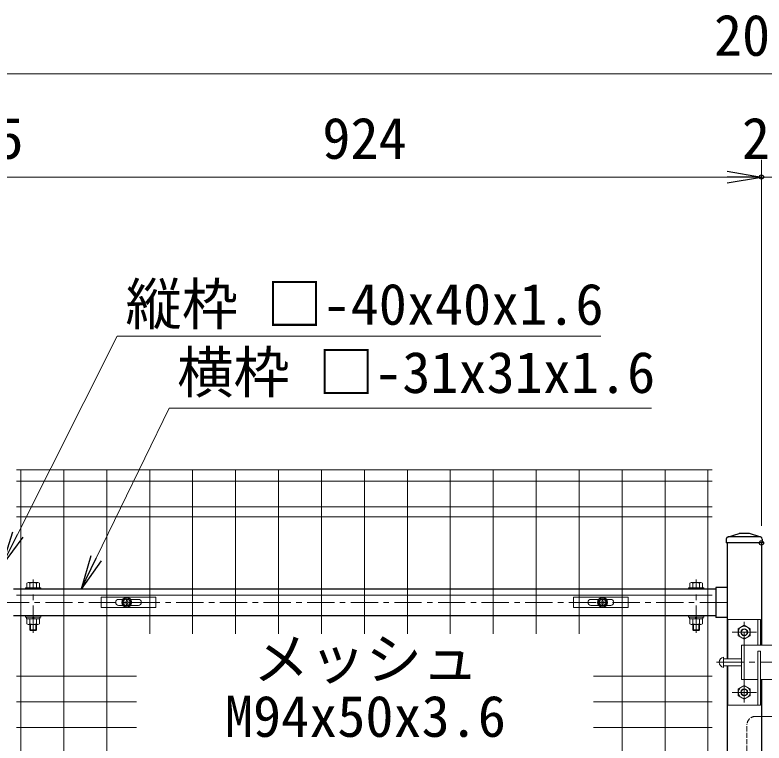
# Model space of a CAD drawing. Units: millimetres, scale not verified. Extents: x -4200 to 4200, y -2970 to 2970.
# Drawn here: x 299 to 1171, y 329 to 1177 of the extents above; entities that cross this region are included whole.
import ezdxf
from ezdxf.enums import TextEntityAlignment as Align

# ---------------------------------------------------------------- set-up
doc = ezdxf.new("R2010")
doc.units = ezdxf.units.MM
doc.header["$LTSCALE"] = 10
doc.header["$PDMODE"] = 32
doc.header["$PDSIZE"] = 5
doc.linetypes.add('DASHED', pattern=[7.5, 6, -1.5])
doc.linetypes.add('USER1', pattern=[50.8, 31.75, -6.35, 6.35, -6.35])
for name, color, linetype, lineweight in [('0-0_D-STR-TXT', 7, 'Continuous', 13), ('0-2_D-STR-DIM', 7, 'Continuous', 13), ('0-4_Defpoints', 6, 'Continuous', 25), ('0-6_D-STR1', 1, 'Continuous', 25), ('0-7_D-BMK', 2, 'USER1', 13), ('0-8_D-STR3', 3, 'Continuous', 13), ('0-B_D-STR2', 7, 'Continuous', 13)]:
    doc.layers.add(name, color=color, linetype=linetype, lineweight=lineweight)
doc.layers.add('0-3_0', color=7, linetype='Continuous')
doc.styles.add('ＭＳ ゴシック', font='')
doc.styles.get('ＭＳ ゴシック').set_extended_font_data('MS Gothic')

# ---------------------------------------------------------------- blocks, each defined once
blk = doc.blocks.new('_Open')
at = {"layer": '0-3_0'}
blk.add_line((-10, 1.667), (0, 0), dxfattribs=at)
blk.add_lwpolyline([(-10, -1.667), (0, 0), (-10, 0)], dxfattribs=at)
blk = doc.blocks.new('U40')
at = {"layer": '0-4_Defpoints'}
for centre in [(1950, 4457.5), (7490, 4457.5)]:
    blk.add_circle(centre, 40, dxfattribs=at)
at = {"layer": '0-6_D-STR1'}
for p, q in [((8946.9, 5218.9), (9080, 5260)), ((9200, 5260), (9080, 5260)), ((9333.1, 5218.9), (9200, 5260)), ((8930, 5196), (8930, 5150)), ((9350, 5150), (8930, 5150)), ((8940, 5150), (8940, 3800)), ((9329.6, 5220), (8954, 5220)), ((9340, 5150), (9340, 3960)), ((9350, 5196), (9350, 5150)), ((8810, 4632.5), (8810, 4282.5)), ((8940, 4632.5), (8810, 4632.5)), ((8810, 4612.5), (630, 4612.5)), ((8810, 4302.5), (630, 4302.5)), ((8940, 4282.5), (8810, 4282.5)), ((8940, 3720), (8940, 300)), ((9340, 3560), (9340, 300))]:
    blk.add_line(p, q, dxfattribs=at)
for centre, start, end in [((8954, 5196), 90, 180), ((9326, 5196), 0, 72.84994)]:
    blk.add_arc(centre, 24, start, end, dxfattribs=at)
at = {"layer": '0-7_D-BMK'}
for p, q in [((860, 4104), (860, 4724.9)), ((8580, 4104), (8580, 4724.9)), ((8940, 4457.5), (500, 4457.5)), ((9140, 3290), (9140, 4230)), ((8998.8, 4110), (9281.2, 4110)), ((8817.1, 3760), (9998, 3760)), ((8998.8, 3410), (9281.2, 3410))]:
    blk.add_line(p, q, dxfattribs=at)
at = {"layer": '0-8_D-STR3'}
for p, q in [((770, 4628.5), (770, 4612.5)), ((770, 4628.5), (950, 4628.5)), ((785, 4628.5), (785, 4683)), ((935, 4628.5), (785, 4628.5)), ((916.3, 4688.5), (803.8, 4688.5)), ((822.5, 4628.5), (822.5, 4683)), ((897.5, 4628.5), (897.5, 4683)), ((935, 4628.5), (935, 4683)), ((950, 4628.5), (950, 4612.5)), ((8490, 4628.5), (8490, 4612.5)), ((8670, 4628.5), (8490, 4628.5)), ((8505, 4628.5), (8505, 4683)), ((8505, 4628.5), (8655, 4628.5)), ((8523.7, 4688.5), (8636.2, 4688.5)), ((8542.5, 4628.5), (8542.5, 4683)), ((8617.5, 4628.5), (8617.5, 4683)), ((8655, 4628.5), (8655, 4683)), ((8670, 4628.5), (8670, 4612.5)), ((770, 4612.5), (950, 4612.5)), ((8670, 4612.5), (8490, 4612.5)), ((770, 4302.5), (770, 4286.5)), ((770, 4302.5), (950, 4302.5)), ((770, 4286.5), (950, 4286.5)), ((863.8, 4266.5), (852.2, 4286.5)), ((870.7, 4266.5), (859.1, 4286.5)), ((950, 4302.5), (950, 4286.5)), ((8490, 4302.5), (8490, 4286.5)), ((8670, 4302.5), (8490, 4302.5)), ((8670, 4286.5), (8490, 4286.5)), ((8569.3, 4266.5), (8580.9, 4286.5)), ((8576.2, 4266.5), (8587.8, 4286.5)), ((8670, 4302.5), (8670, 4286.5)), ((785, 4266.5), (785, 4207)), ((803.8, 4201.5), (916.3, 4201.5)), ((820, 4138.5), (820, 4201.5)), ((822.5, 4266.5), (822.5, 4207)), ((830, 4128.5), (830, 4201.5)), ((890, 4128.5), (890, 4201.5)), ((897.5, 4266.5), (897.5, 4207)), ((900, 4138.5), (900, 4201.5)), ((935, 4266.5), (935, 4207)), ((8505, 4266.5), (8505, 4207)), ((8636.2, 4201.5), (8523.7, 4201.5)), ((8540, 4138.5), (8540, 4201.5)), ((8542.5, 4266.5), (8542.5, 4207)), ((8550, 4128.5), (8550, 4201.5)), ((8610, 4128.5), (8610, 4201.5)), ((8617.5, 4266.5), (8617.5, 4207)), ((8620, 4138.5), (8620, 4201.5)), ((8655, 4266.5), (8655, 4207)), ((8950, 4260), (9330, 4260)), ((8950, 3800), (8950, 4260)), ((9140, 4190.8), (9070, 4150.4)), ((9140, 4190.8), (9210, 4150.4)), ((9300, 3960), (9300, 4260)), ((9330, 3960), (9330, 4260)), ((820, 4138.5), (830, 4128.5)), ((820, 4138.5), (900, 4138.5)), ((890, 4128.5), (830, 4128.5)), ((890, 4128.5), (900, 4138.5)), ((8550, 4128.5), (8540, 4138.5)), ((8620, 4138.5), (8540, 4138.5)), ((8550, 4128.5), (8610, 4128.5)), ((8620, 4138.5), (8610, 4128.5)), ((9070, 4069.6), (9070, 4150.4)), ((9210, 4069.6), (9210, 4150.4)), ((9140, 4029.2), (9070, 4069.6)), ((9140, 4029.2), (9210, 4069.6)), ((9110, 3960), (9110, 3560)), ((9110, 3960), (9740, 3960)), ((9140, 3960), (9140, 3560)), ((9300, 3890), (9300, 3260)), ((9300, 3890), (9330, 3890)), ((9330, 3890), (9330, 3260)), ((8900, 3700), (8900, 3820)), ((9110, 3800), (8900, 3800)), ((9110, 3720), (8900, 3720)), ((9140, 3490.8), (9070, 3450.4)), ((9110, 3560), (9250, 3560)), ((9110, 3560), (9300, 3560)), ((9140, 3490.8), (9210, 3450.4)), ((9330, 3560), (9740, 3560)), ((9070, 3450.4), (9070, 3369.6)), ((9210, 3450.4), (9210, 3369.6)), ((9140, 3329.2), (9070, 3369.6)), ((9140, 3329.2), (9210, 3369.6)), ((8950, 3260), (9330, 3260))]:
    blk.add_line(p, q, dxfattribs=at)
for points in [[(937, 4266.5), (783, 4266.5), (783, 4286.5)], [(937, 4266.5), (937, 4286.5), (783, 4286.5)], [(8503, 4266.5), (8657, 4266.5), (8657, 4286.5)], [(8503, 4266.5), (8503, 4286.5), (8657, 4286.5)], [(8950, 3720), (8950, 3260), (8950, 3720)]]:
    blk.add_lwpolyline(points, dxfattribs=at)
for centre, radius in [((9140, 4110), 70), ((9140, 4110), 40), ((9140, 4110), 35), ((9140, 3410), 70), ((9140, 3410), 40), ((9140, 3410), 35)]:
    blk.add_circle(centre, radius, dxfattribs=at)
for centre, radius, start, end in [((803.8, 4654), 34.5, 57.13278, 122.86722), ((860, 4558.6), 129.9, 73.22135, 106.77865), ((916.3, 4654), 34.5, 57.13278, 122.86722), ((8523.7, 4654), 34.5, 57.13278, 122.86722), ((8580, 4558.6), 129.9, 73.22135, 106.77865), ((8636.2, 4654), 34.5, 57.13278, 122.86722), ((803.8, 4236), 34.5, 237.13278, 302.86722), ((860, 4331.4), 129.9, 253.22135, 286.77865), ((916.3, 4236), 34.5, 237.13278, 302.86722), ((8523.7, 4236), 34.5, 237.13278, 302.86722), ((8580, 4331.4), 129.9, 253.22135, 286.77865), ((8636.2, 4236), 34.5, 237.13278, 302.86722), ((8911, 3760), 61, 100.38886, 259.61115)]:
    blk.add_arc(centre, radius, start, end, dxfattribs=at)
blk = doc.blocks.new('A$Cc5bff5c2')
at = {"layer": '0-8_D-STR3'}
for p, q in [((-297.7, 60), (337.3, 60)), ((-297.7, -60), (-297.7, 60)), ((-95.2, 35), (-45.6, 35)), ((-18.5, 4.2), (-31.5, 3.9)), ((-31.5, 3.9), (-31.5, -4)), ((-4, 31.5), (-4.2, 18.5)), ((-4, 31.5), (4, 31.5)), ((4, 31.5), (4.2, 18.5)), ((18.5, 4.2), (31.5, 3.9)), ((31.5, 3.9), (31.5, -4)), ((45.6, 35), (134.8, 35)), ((-95.2, -35), (-45.6, -35)), ((-18.5, -4.2), (-31.5, -4)), ((-4, -31.5), (-4.2, -18.5)), ((18.5, -4.2), (31.5, -4)), ((45.6, -35), (134.8, -35))]:
    blk.add_line(p, q, dxfattribs=at)
for points in [[(-297.7, -60), (337.3, -60), (337.3, 60)], [(-4, -31.5), (4, -31.5), (4.2, -18.5)]]:
    blk.add_lwpolyline(points, dxfattribs=at)
for radius in [57.5, 52.5]:
    blk.add_circle((0, 0), radius, dxfattribs=at)
for centre, radius, start, end in [((-95.2, 0), 35, 90, 270), ((-19.1, 19), 14.9, 270, 0), ((19.1, 19), 14.9, 180, 270), ((134.8, 0), 35, 270, 90), ((-19.1, -19), 14.9, 0, 90), ((19.1, -19), 14.9, 90, 180)]:
    blk.add_arc(centre, radius, start, end, dxfattribs=at)
blk = doc.blocks.new('A$C5ba32ecb')
at = {"layer": '0-8_D-STR3'}
for p, q in [((-337.5, 60), (297.5, 60)), ((-337.5, -60), (-337.5, 60)), ((-135, 35), (-45.6, 35)), ((-18.5, 4.2), (-31.5, 3.9)), ((-31.5, 3.9), (-31.5, -4)), ((-4, 31.5), (-4.2, 18.5)), ((-4, 31.5), (4, 31.5)), ((4, 31.5), (4.2, 18.5)), ((18.5, 4.2), (31.5, 3.9)), ((31.5, 3.9), (31.5, -4)), ((45.6, 35), (95, 35)), ((-135, -35), (-45.6, -35)), ((-18.5, -4.2), (-31.5, -4)), ((-4, -31.5), (-4.2, -18.5)), ((18.5, -4.2), (31.5, -4)), ((45.6, -35), (95, -35))]:
    blk.add_line(p, q, dxfattribs=at)
for points in [[(-337.5, -60), (297.5, -60), (297.5, 60)], [(-4, -31.5), (4, -31.5), (4.2, -18.5)]]:
    blk.add_lwpolyline(points, dxfattribs=at)
for radius in [57.5, 52.5]:
    blk.add_circle((0, 0), radius, dxfattribs=at)
for centre, radius, start, end in [((-135, 0), 35, 90, 270), ((-19.1, 19), 14.9, 270, 0), ((19.1, 19), 14.9, 180, 270), ((95, 0), 35, 270, 90), ((-19.1, -19), 14.9, 0, 90), ((19.1, -19), 14.9, 90, 180)]:
    blk.add_arc(centre, radius, start, end, dxfattribs=at)
blk = doc.blocks.new('A$C85983226')
at = {"layer": '0-7_D-BMK'}
for p, q in [((-70, 0), (554, 0)), ((-70, -300), (554, -300))]:
    blk.add_line(p, q, dxfattribs=at)
at = {"layer": '0-8_D-STR3', "linetype": 'DASHED'}
for p, q in [((-268, 100), (-200, 100)), ((-368, -300), (-368, 0)), ((-200, -400), (-268, -400))]:
    blk.add_line(p, q, dxfattribs=at)
at = {"layer": '0-8_D-STR3'}
for p, q in [((-200, 100), (0, 100)), ((0, 100), (0, -400)), ((400, 100), (400, -400)), ((432, 100), (400, 100)), ((432, 100), (432, -400)), ((-31.3, 51.8), (-16, 51.8)), ((-16, 62.5), (-16, -62.5)), ((-16, 62.5), (0, 62.5)), ((-16, 51.8), (-16, -51.8)), ((0, 62.5), (0, -62.5)), ((432, 62.5), (432, -62.5)), ((432, 62.5), (448, 62.5)), ((448, 62.5), (448, -62.5)), ((448, 8), (463.8, -1.1)), ((448, 1.1), (463.8, -8)), ((463.8, 57.5), (463.8, -57.5)), ((505.6, 57.5), (463.8, 57.5)), ((505.6, 29.1), (463.8, 29.1)), ((513.8, 43.3), (513.8, -43.3)), ((527, 30), (513.8, 30)), ((534, 23), (513.8, 23)), ((527, -30), (527, 30)), ((534, 23), (527, 30)), ((534, -23), (534, 23)), ((-31.6, -51.8), (-16, -51.8)), ((-16, -62.5), (0, -62.5)), ((432, -62.5), (448, -62.5)), ((505.6, -29.1), (463.8, -29.1)), ((505.6, -57.5), (463.8, -57.5)), ((534, -23), (513.8, -23)), ((527, -30), (513.8, -30)), ((534, -23), (527, -30)), ((-31.3, -248.2), (-16, -248.2)), ((-16, -237.5), (-16, -362.5)), ((-16, -237.5), (0, -237.5)), ((-16, -248.2), (-16, -351.8)), ((0, -237.5), (0, -362.5)), ((432, -237.5), (432, -362.5)), ((432, -237.5), (448, -237.5)), ((448, -237.5), (448, -362.5)), ((463.8, -242.5), (463.8, -357.5)), ((505.6, -242.5), (463.8, -242.5)), ((513.8, -256.7), (513.8, -343.3)), ((448, -292), (463.8, -301.1)), ((448, -298.9), (463.8, -308)), ((505.6, -270.9), (463.8, -270.9)), ((505.6, -329.1), (463.8, -329.1)), ((527, -270), (513.8, -270)), ((534, -277), (513.8, -277)), ((534, -323), (513.8, -323)), ((527, -330), (513.8, -330)), ((527, -330), (527, -270)), ((534, -277), (527, -270)), ((534, -323), (527, -330)), ((534, -323), (534, -277)), ((-200, -400), (0, -400)), ((-31.6, -351.8), (-16, -351.8)), ((-16, -362.5), (0, -362.5)), ((432, -400), (400, -400)), ((432, -362.5), (448, -362.5)), ((505.6, -357.5), (463.8, -357.5))]:
    blk.add_line(p, q, dxfattribs=at)
for points in [[(448, -61), (463.8, -61), (463.8, 61), (448, 61)], [(448, -361), (463.8, -361), (463.8, -239), (448, -239)]]:
    blk.add_lwpolyline(points, close=True, dxfattribs=at)
at = {"layer": '0-8_D-STR3', "linetype": 'DASHED'}
for centre, start, end in [((-268, 0), 90, 180), ((-268, -300), 180, 270)]:
    blk.add_arc(centre, 100, start, end, dxfattribs=at)
at = {"layer": '0-8_D-STR3'}
for centre, radius, start, end in [((85, -0.7), 140, 163.92714, 195.41383), ((-31.3, 32.8), 19, 90, 163.92714), ((497.4, 43.3), 16.4, 300, 60), ((458, 0), 55.8, 328.543, 31.457), ((-31.6, -32.8), 19, 195.41383, 270), ((497.4, -43.3), 16.4, 300, 60), ((-31.3, -267.2), 19, 90, 163.92714), ((497.4, -256.7), 16.4, 300, 60), ((85, -300.7), 140, 163.92714, 195.41383), ((-31.6, -332.8), 19, 195.41383, 270), ((458, -300), 55.8, 328.543, 31.457), ((497.4, -343.3), 16.4, 300, 60)]:
    blk.add_arc(centre, radius, start, end, dxfattribs=at)

msp = doc.modelspace()

# ---------------------------------------------------------------- linework, layer by layer
at = {"layer": '0-0_D-STR-TXT'}
for points in [[(981.1, 802.83), (418.15, 802.83), (302.2, 571.78)], [(1040.41, 719.24), (478.74, 719.24), (393.54, 544.31)]]:
    msp.add_lwpolyline(points, dxfattribs=at)
at = {"layer": '0-2_D-STR-DIM'}
for p, q in [((218.25, 1108.33), (2138.25, 1108.33)), ((1168.26, 582.09), (1168.26, 1008.33)), ((1168.26, 582.09), (1168.26, 1008.33)), ((1128.26, 988.33), (284.25, 988.33)), ((284.25, 988.33), (324.25, 988.33)), ((1128.26, 988.33), (1088.26, 988.33)), ((1188.26, 988.33), (1168.26, 988.33))]:
    msp.add_line(p, q, dxfattribs=at)
at = {"layer": '0-4_Defpoints'}
for p in [(1168.26, 988.33), (1168.26, 562.09)]:
    msp.add_point(p, dxfattribs=at)
at = {"layer": '0-B_D-STR2'}
for p, q in [((1111, 647.09), (301, 647.09)), ((306, 647.09), (306, 77.09)), ((356, 647.09), (356, 77.09)), ((406, 647.09), (406, 77.09)), ((456, 647.09), (456, 456.08)), ((506, 647.09), (506, 456.08)), ((556, 647.09), (556, 456.08)), ((606, 647.09), (606, 456.08)), ((656, 647.09), (656, 456.08)), ((706, 647.09), (706, 456.08)), ((756, 647.09), (756, 456.08)), ((806, 647.09), (806, 456.08)), ((856, 647.09), (856, 456.08)), ((906, 647.09), (906, 456.08)), ((956, 647.09), (956, 456.08)), ((1006, 647.09), (1006, 77.09)), ((1056, 647.09), (1056, 77.09)), ((1106, 647.09), (1106, 77.09)), ((1111, 633.99), (301, 633.99)), ((1111, 604.19), (301, 604.19)), ((1111, 592.34), (301, 592.34)), ((1111, 501.09), (301, 501.09)), ((440.6, 407.09), (301, 407.09)), ((1111, 407.09), (972.7, 407.09)), ((440.6, 377.09), (301, 377.09)), ((1111, 377.09), (972.7, 377.09)), ((440.6, 347.09), (301, 347.09)), ((1111, 347.09), (972.7, 347.09))]:
    msp.add_line(p, q, dxfattribs=at)

# ---------------------------------------------------------------- block references
at = {"layer": '0-0_D-STR-TXT', "xscale": 4, "yscale": 4}
for p, rotation in [((284.25, 536.03), 243.34991), ((376.03, 508.34), 244.03236)]:
    msp.add_blockref('_Open', p, dxfattribs=dict(at, rotation=rotation))
at = {"layer": '0-2_D-STR-DIM'}
for name, p, xscale, yscale in [('_Open', (1168.26, 988.33), 4, 4), ('_Open', (1168.26, 988.33), 4, 4), ('U40', (234.25, 47.09), 0.1, 0.1), ('A$Cc5bff5c2', (429.28, 492.84), 0.1, 0.1), ('A$C5ba32ecb', (983.25, 492.84), 0.1, 0.1), ('A$C85983226', (1188.26, 350.09), 0.1, 0.1)]:
    msp.add_blockref(name, p, dxfattribs=dict(at, xscale=xscale, yscale=yscale))

# ---------------------------------------------------------------- texts
at = {"layer": '0-0_D-STR-TXT', "style": 'ＭＳ ゴシック'}
for s, p in [('縦枠 □-40x40x1.6 ', (427.78, 801.81)), ('横枠 □-31x31x1.6 ', (487.92, 722.34)), ('メッシュ', (576.31, 388.64))]:
    msp.add_text(s, height=48.09, dxfattribs=at).set_placement(p, align=Align.BOTTOM_LEFT)
at = {"layer": '0-2_D-STR-DIM', "style": 'ＭＳ ゴシック'}
for s, p in [('2000', (1113, 1115.08)), ('35.75', (145.65, 995.08)), ('924', (657.01, 995.08)), ('20', (1145.51, 995.08))]:
    msp.add_text(s, height=48.09, dxfattribs=at).set_placement(p, align=Align.BOTTOM_LEFT)
at = {"layer": '0-B_D-STR2', "style": 'ＭＳ ゴシック'}
msp.add_text('M94x50x3.6', height=48.09, dxfattribs=at).set_placement((543.57, 321.82), align=Align.BOTTOM_LEFT)

doc.saveas('drawing.dxf')
